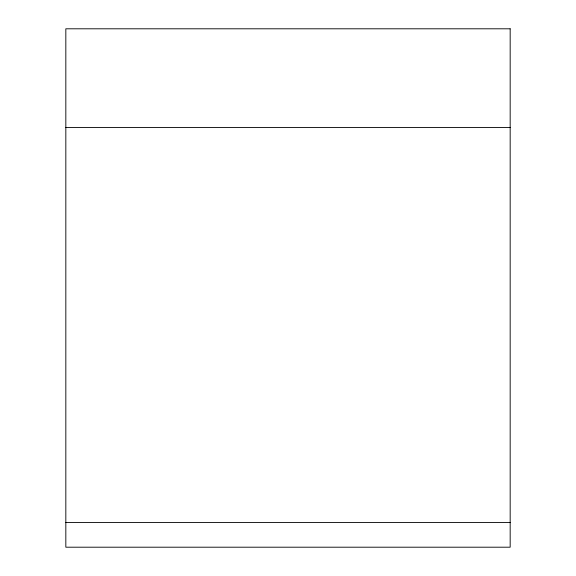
<?xml version="1.0" encoding="UTF-8"?>
<svg xmlns="http://www.w3.org/2000/svg" width="576" height="576" viewBox="0 0 576 576"><rect width="100%" height="100%" fill="white"/><g stroke="black" fill="none" stroke-linecap="round" stroke-linejoin="round"><path stroke-width="0.86" d="M65.83 127.541L510.17 127.541M65.83 522.511L510.17 522.511M510.17 28.8L65.83 28.8L65.83 547.2L510.17 547.2L510.17 28.8"/></g></svg>
